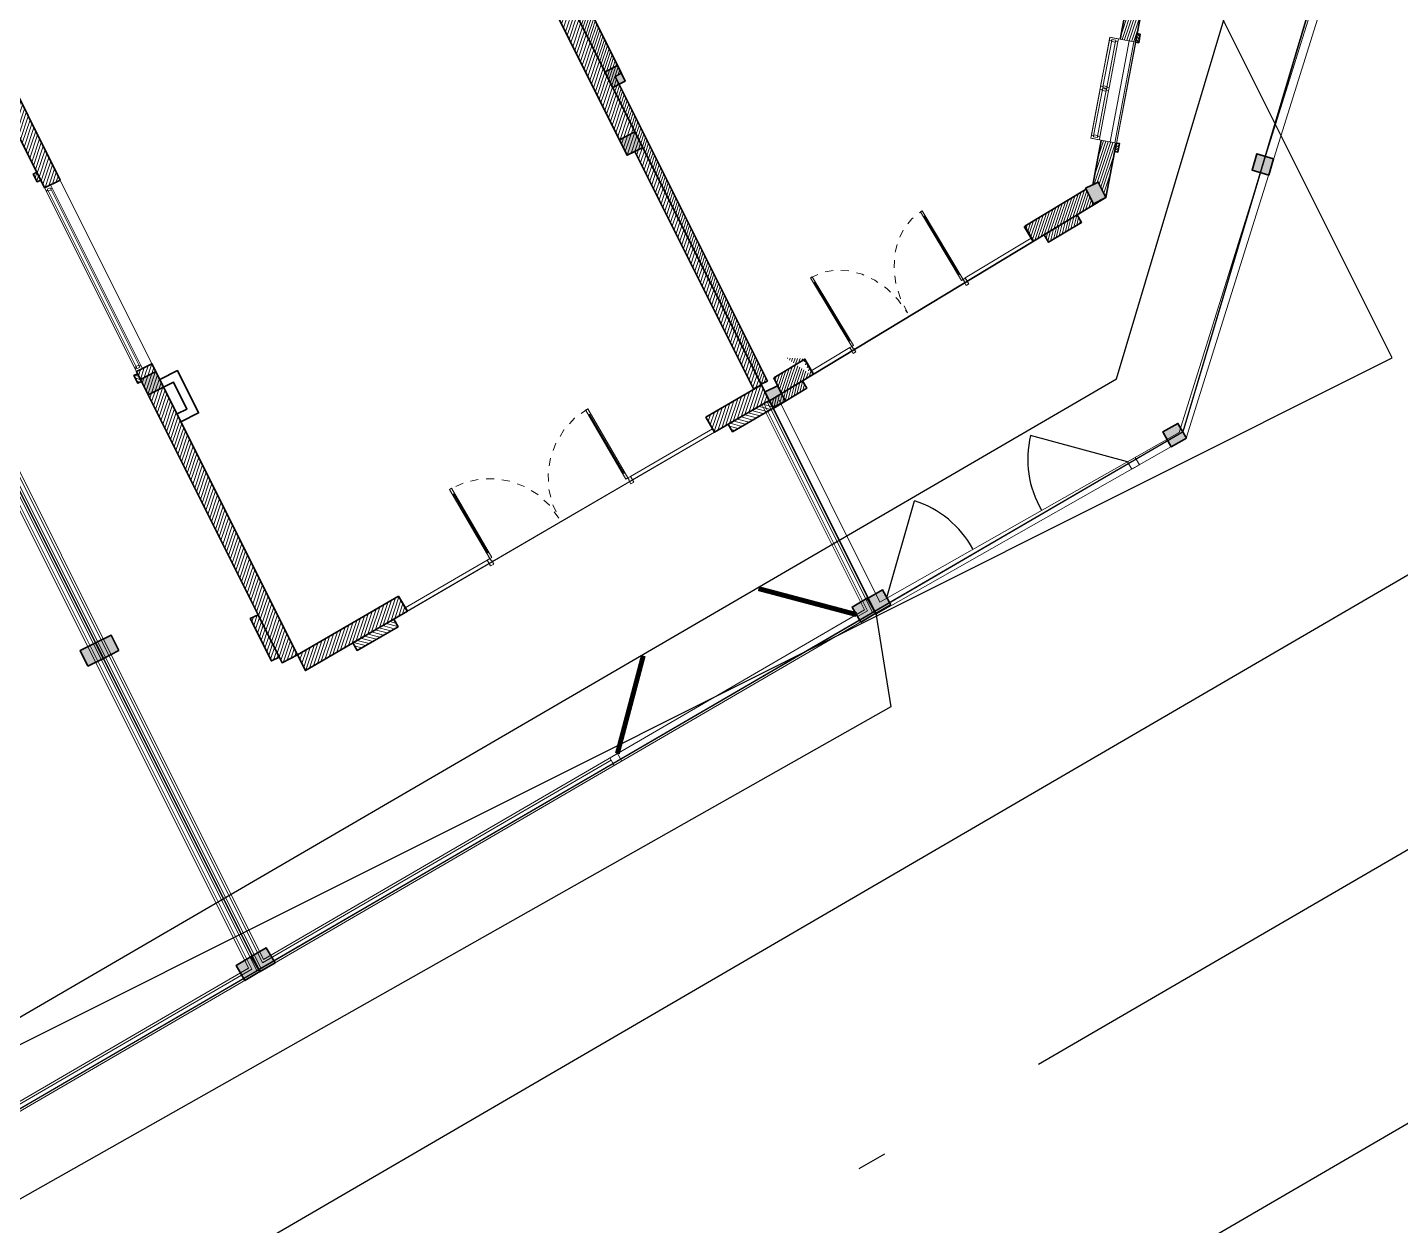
# Model space of a CAD drawing. Header units: millimetres. Extents: x 567980 to 569372, y 2065777 to 2066674.
# Drawn here: x 568890.78 to 568908.16, y 2066330.94 to 2066346.1 of the extents above; entities that cross this region are included whole.
import ezdxf
from ezdxf.xclip import XClip

# ---------------------------------------------------------------- set-up
doc = ezdxf.new("R2010")
doc.units = ezdxf.units.MM
for name, pattern in [('ACAD_ISO10W100', [18.5, 12, -3, 0.5, -3]), ('CENTER', [3, 1.5, -0.5, 0.5, -0.5]), ('HIDDEN', [0.75, 0.5, -0.25]), ('HIDDEN2', [0.1875, 0.125, -0.0625])]:
    doc.linetypes.add(name, pattern=pattern)
for name, color, linetype, lineweight in [('A-COT VACH', 2, 'Continuous', 35), ('A-CUA', 25, 'Continuous', 5), ('A-DIM', 251, 'Continuous', 15), ('A-HATCH', 251, 'Continuous', 5), ('A-NET KHUAT', 250, 'HIDDEN', 9), ('A-NET THAY', 125, 'Continuous', 18), ('A-TUONG', 255, 'Continuous', 35), ('boDnv', 54, 'Continuous', 25)]:
    doc.layers.add(name, color=color, linetype=linetype, lineweight=lineweight)
for name, color, linetype in [('ChiaLo', 128, 'CENTER'), ('datOlienke', 42, 'Continuous'), ('LogDg', 7, 'Continuous'), ('LoLK', 6, 'Continuous'), ('QH', 7, 'Continuous'), ('QUYEN', 7, 'Continuous'), ('TimDg', 222, 'Continuous'), ('ViaHeS', 32, 'Continuous')]:
    doc.layers.add(name, color=color, linetype=linetype)
doc.styles.add('rms', font='romans.shx', dxfattribs={"width": 0.7, "bigfont": 'vns.shx'})
doc.linetypes.add('ADL', pattern='A,0.125,-0.15,["++",rms,S=0.5,R=0,X=0,Y=-0.2245],-1.35,1.125', length=2.75)
pattern_1 = [(45, (-102.69897, 612.50004), (-0.0265165043, 0.0265165043), [])]
pattern_2 = [(45, (-127.69897, 525.00004), (-0.0265165043, 0.0265165043), [])]

# ---------------------------------------------------------------- blocks, each defined once
blk = doc.blocks.new('NEN')
at = {"layer": 'boDnv', "color": 10, "linetype": 'ADL', "ltscale": 0.25}
blk.add_lwpolyline([(183.1, -44.001), (207.084, -30.046), (208.943, -23.819), (166.891, 60.261), (160.821, 62.463), (135.405, 51.385), (133.351, 45.723), (177.371, -42.291)], close=True, dxfattribs=at)
at = {"layer": 'ChiaLo', "ltscale": 5}
for points in [[(196.229, -37.519), (148.388, 58.135)], [(204.023, -32.984), (196.508, -17.958)]]:
    blk.add_lwpolyline(points, dxfattribs=at)
at = {"layer": 'datOlienke'}
blk.add_lwpolyline([(183.229, -45.083), (207.929, -30.712), (210.015, -23.726), (167.607, 61.065), (160.787, 63.539), (134.612, 52.13), (132.265, 45.66), (176.67, -43.125)], close=True, dxfattribs=at)
at = {"layer": 'LogDg'}
blk.add_lwpolyline([(133.661, 54.988), (161.2, 66.992, -0.398858), (171.552, 63.237), (214.134, -21.902, -0.395833), (211.002, -32.395), (185.019, -47.512, -0.432836), (173.841, -44.175), (129.703, 44.076, -0.429738)], format="xyb", close=True, dxfattribs=at)
blk.add_lwpolyline([(191.761, -50.531), (96.917, -106.112, 0.395833), (93.785, -116.606), (107.231, -143.491, 0.432836), (118.409, -146.827), (234.309, -78.995, 0.395833), (237.441, -68.502), (223.995, -41.617, 0.432836), (212.817, -38.281), (191.761, -50.531)], format="xyb", dxfattribs=at)
at = {"layer": 'LoLK'}
for points in [[(210.015, -23.726), (205.004, -13.708), (196.508, -17.958), (204.023, -32.984), (207.929, -30.712)], [(196.508, -17.958), (188.459, -21.984), (196.229, -37.519), (204.023, -32.984)], [(188.459, -21.984), (180.409, -26.009), (188.434, -42.054), (196.229, -37.519)]]:
    blk.add_lwpolyline(points, close=True, dxfattribs=at)
at = {"layer": 'TimDg', "linetype": 'ACAD_ISO10W100', "ltscale": 0.75}
blk.add_lwpolyline([(-358.633, -282.039), (-15.318, -166.825, 0.050829), (-9.777, -164.314), (222.735, -29.039)], format="xyb", dxfattribs=at)
at = {"layer": 'ViaHeS'}
blk.add_lwpolyline([(183.229, -45.083), (207.929, -30.712), (210.015, -23.726), (167.607, 61.065), (160.787, 63.539), (134.612, 52.13), (132.265, 45.66), (176.67, -43.125)], close=True, dxfattribs=at)
blk = doc.blocks.new('NEN NO1')
at = {"layer": 'datOlienke'}
blk.add_lwpolyline([(4.684, 4.99), (2.881, 33.51), (-2.435, 38.5), (-97.24, 38.5), (-102.503, 33.507), (-104.007, 4.993), (-99.271, 0), (0, 0)], close=True, dxfattribs=at)
at = {"layer": 'LoLK'}
for points in [[(-2.435, 38.5), (-13.635, 38.5), (-13.635, 29), (3.166, 29), (2.881, 33.51)], [(-13.635, 29), (-13.635, 20), (3.735, 20), (3.166, 29)], [(-13.635, 20), (-13.635, 11), (4.304, 11), (3.735, 20)]]:
    blk.add_lwpolyline(points, close=True, dxfattribs=at)
blk = doc.blocks.new('cot 220')
at = {"layer": 'A-COT VACH'}
h = blk.add_hatch(color=256, dxfattribs=at)
h.dxf.hatch_style = 1
h.paths.add_polyline_path([(110, 110), (-110, 110), (-110, -110), (110, -110)])
blk.add_lwpolyline([(-110, -110), (110, -110), (110, 110), (-110, 110)], close=True, dxfattribs=at)
blk = doc.blocks.new('*U525')
for p, q in [((90, -100), (50, -100)), ((70, -100), (70, -1250)), ((2710, -100), (2750, -100)), ((2730, -100), (2730, -1250)), ((90, -1250), (50, -1250)), ((2710, -1250), (2750, -1250))]:
    blk.add_line(p, q)
for points in [[(0, 113), (60, 113), (60, 40), (50, 40), (50, 0), (0, 0)], [(50, 0), (90, 0), (90, -1350), (50, -1350)], [(2750, 0), (2710, 0), (2710, -1350), (2750, -1350)], [(2800, 113), (2740, 113), (2740, 40), (2750, 40), (2750, 0), (2800, 0)]]:
    blk.add_lwpolyline(points, close=True)
at = {"linetype": 'HIDDEN2'}
for centre, start, end in [((50, 0), 270, 0), ((2750, 0), 180, 270)]:
    blk.add_arc(centre, 1350, start, end, dxfattribs=at)
blk = doc.blocks.new('CUA DI 4000')
at = {"layer": 'A-HATCH'}
h = blk.add_hatch(dxfattribs=at)
h.set_pattern_fill('ANSI31', color=256, scale=300)
h.set_pattern_definition([(45, (-348838.78, 636491.252), (-26.5165043, 26.5165043), [])])
h.paths.add_polyline_path([(5600, -110), (5000, -110), (5000, 0), (5600, 0)])
edge = h.paths.add_edge_path()
edge.add_line((600, -109), (0, -111))
edge.add_line((0, -111), (0, 1))
edge.add_line((0, 1), (600, -1))
edge.add_line((600, -1), (600, -109))
at = {"layer": 'A-CUA', "elevation": 0}
for points in [[(800, 0), (1500, 0), (1500, 50), (800, 50)], [(4800, 0), (3600, 0), (3600, 50), (4800, 50)]]:
    blk.add_lwpolyline(points, close=True, dxfattribs=at)
at = {"layer": 'A-NET THAY'}
for q in [(786, 0, 0), (800, 0, 0)]:
    blk.add_line((4800, 0, 0), q, dxfattribs=at)
at = {"layer": 'A-TUONG'}
for p, q in [((800, 0, 0), (800, 220, 0)), ((4800, 0, 0), (4800, 220, 0))]:
    blk.add_line(p, q, dxfattribs=at)
blk.add_lwpolyline([(600, 0), (0, 0), (0, -110), (600, -110)], close=True, dxfattribs=at)
at = {"layer": 'A-TUONG', "elevation": 0}
blk.add_lwpolyline([(5000, 0), (5000, -110), (5600, -110), (5600, 0), (5000, 0)], dxfattribs=at)
at = {"layer": 'A-CUA', "extrusion": (1.82582e-10, -5.39265e-10, -1), "xscale": 0.7500000000000002, "yscale": 0.7500000000000002, "zscale": -0.7500000000000004, "rotation": 180.1066326903748}
blk.add_blockref('*U525', (-1500, 50, 0), dxfattribs=at)
blk = doc.blocks.new('*U397')
at = {"layer": 'A-CUA', "color": 32}
for points in [[(60, -40), (45, -40), (45, -10), (0, -10), (0, -40), (0, -40), (0, -90), (0, -90), (0, -120), (45, -120), (45, -90), (60, -90)], [(30, -90), (60, -90), (60, -40), (30, -40)], [(792, -90), (762, -90), (762, -40), (792, -40)], [(822, -90), (807, -90), (807, -40), (822, -40), (822, -10), (777, -10), (777, -40), (792, -40), (792, -90), (777, -90), (777, -120), (822, -120)], [(807, -90), (837, -90), (837, -40), (807, -40)], [(1540, -40), (1555, -40), (1555, -10), (1600, -10), (1600, -40), (1600, -40), (1600, -90), (1600, -90), (1600, -120), (1555, -120), (1555, -90), (1540, -90)], [(1570, -90), (1540, -90), (1540, -40), (1570, -40)]]:
    blk.add_lwpolyline(points, close=True, dxfattribs=at)
at = {"layer": 'A-CUA', "color": 37, "lineweight": -2}
for points in [[(45, -10), (777, -10), (777, -40), (45, -40)], [(45, -90), (777, -90), (777, -120), (45, -120)], [(1555, -10), (822, -10), (822, -40), (1555, -40)], [(1555, -90), (822, -90), (822, -120), (1555, -120)]]:
    blk.add_lwpolyline(points, close=True, dxfattribs=at)
blk = doc.blocks.new('phào cửa')
at = {"layer": 'A-HATCH'}
h = blk.add_hatch(dxfattribs=at)
h.set_pattern_fill('ANSI31', color=256, scale=250)
h.set_pattern_definition([(45, (-237697.46, 7620.01), (-22.097087, 22.097087), [])])
h.paths.add_polyline_path([(0, 0), (0, 110), (-50, 110), (-50, 0)])
at = {"layer": 'A-TUONG'}
blk.add_lwpolyline([(0, 0), (0, 110), (-50, 110), (-50, 0)], close=True, dxfattribs=at)
blk = doc.blocks.new('CUA SO GOC CHEO 1600')
blk.add_wipeout([(0, 330), (0, 0), (1600, 0), (1600, 330)]).dxf.layer = 'A-NET KHUAT'
at = {"layer": 'A-DIM'}
blk.add_lwpolyline([(0, 80), (0, 20), (1600, 20), (1600, 80)], close=True, dxfattribs=at)
at = {"layer": 'A-NET THAY'}
blk.add_lwpolyline([(0, 330), (1600, 330), (1600, 0), (0, 0)], close=True, dxfattribs=at)
at = {"layer": 'A-CUA', "rotation": 359.9802678828873}
blk.add_blockref('*U397', (0, 340, 0), dxfattribs=at)
at = {"layer": 'A-TUONG', "rotation": 90.00845851323635}
blk.add_blockref('phào cửa', (0, 0), dxfattribs=at)
at = {"layer": 'A-TUONG', "xscale": -1, "rotation": 269.9915414867637}
blk.add_blockref('phào cửa', (1600, 0), dxfattribs=at)
blk = doc.blocks.new('CUA DI T1')
at = {"layer": 'A-HATCH'}
h = blk.add_hatch(dxfattribs=at)
h.set_pattern_fill('ANSI31', color=256, scale=300)
h.set_pattern_definition([(45, (-145597.46, 362519.84), (-26.5165043, 26.5165043), [])])
h.paths.add_polyline_path([(-6100, -109), (-5500, -109), (-5500, 0), (-6100, 0)])
edge = h.paths.add_edge_path()
edge.add_line((-600, -108), (0, -111))
edge.add_line((0, -111), (0, 2))
edge.add_line((0, 2), (-600, -1))
edge.add_line((-600, -1), (-600, -108))
at = {"layer": 'A-CUA', "elevation": 0}
for points in [[(-5300, 1), (-4100, 1), (-4100, 51), (-5300, 51)], [(-800, 1), (-2000, 1), (-2000, 51), (-800, 51)]]:
    blk.add_lwpolyline(points, close=True, dxfattribs=at)
at = {"layer": 'A-NET THAY'}
for q in [(-786, 1, 0), (-800, 1, 0)]:
    blk.add_line((-5300, 1, 0), q, dxfattribs=at)
at = {"layer": 'A-TUONG'}
for p, q in [((-5300, 1, 0), (-5300, 220, 0)), ((-800, 1, 0), (-800, 220, 0))]:
    blk.add_line(p, q, dxfattribs=at)
at = {"layer": 'A-TUONG', "elevation": 0}
blk.add_lwpolyline([(-5500, 1), (-5500, -109), (-6100, -109), (-6100, 1), (-5500, 1)], dxfattribs=at)
blk.add_lwpolyline([(-600, 0), (0, 1), (0, -109), (-600, -110)], close=True, dxfattribs=at)
at = {"layer": 'A-CUA', "extrusion": (-2.7819e-13, -5.44958e-10, -1), "xscale": 0.7500000000000021, "yscale": 0.7500000000000021, "zscale": -0.7500000000000019, "rotation": 180.059778475144}
blk.add_blockref('*U525', (4100, 53, 0), dxfattribs=at)
blk = doc.blocks.new('*U401')
at = {"layer": 'A-CUA', "color": 32}
for points in [[(60, -40), (45, -40), (45, -18), (0, -18), (0, -40), (0, -40), (0, -82), (0, -82), (0, -103), (45, -103), (45, -82), (60, -82)], [(30, -82), (60, -82), (60, -40), (30, -40)], [(2540, -40), (2555, -40), (2555, -18), (2600, -18), (2600, -40), (2600, -40), (2600, -82), (2600, -82), (2600, -103), (2555, -103), (2555, -82), (2540, -82)], [(2570, -82), (2540, -82), (2540, -40), (2570, -40)]]:
    blk.add_lwpolyline(points, close=True, dxfattribs=at)
at = {"layer": 'A-CUA', "color": 37, "lineweight": -2}
for points in [[(45, -18), (2555, -18), (2555, -40), (45, -40)], [(45, -82), (2555, -82), (2555, -103), (45, -103)]]:
    blk.add_lwpolyline(points, close=True, dxfattribs=at)
blk = doc.blocks.new('A$C1a95cbaf')
at = {"layer": 'A-HATCH'}
h = blk.add_hatch(dxfattribs=at)
h.set_pattern_fill('ANSI31', color=256, scale=300)
h.set_pattern_definition([(45, (-121341.862, 350750.01), (-26.5165043, 26.5165043), [])])
h.paths.add_polyline_path([(110, 600), (0, 600), (0, 0), (110, 0)])
at = {"layer": 'A-TUONG', "elevation": 0}
blk.add_lwpolyline([(110, 0), (0, 0), (0, 600), (110, 600)], close=True, dxfattribs=at)
blk = doc.blocks.new('cum dh a3.3.1.6.7')
at = {"layer": 'A-HATCH'}
h = blk.add_hatch(dxfattribs=at)
h.set_pattern_fill('ANSI31', color=256, scale=0.3)
h.set_pattern_definition(pattern_2)
h.paths.add_polyline_path([(10.998, -5.31), (11.218, -5.31), (11.218, -3.5), (10.998, -3.5)])
h.paths.add_polyline_path([(12.198, 0), (10.998, 0), (10.998, -1.9), (11.218, -1.9), (11.218, -0.22), (12.198, -0.22)])
h.paths.add_polyline_path([(16.498, 0), (15.198, 0), (15.198, -0.22), (16.498, -0.22)])
h.paths.add_polyline_path([(15.908, -1.37), (15.908, -0.22), (16.018, -0.22), (16.018, -1.37)])
h.paths.add_polyline_path([(15.908, -2.17), (15.908, -2.28), (16.018, -2.28), (16.018, -2.17)])
h = blk.add_hatch(dxfattribs=at)
h.set_pattern_fill('ANSI31', color=256, scale=0.3)
h.set_pattern_definition(pattern_2)
h.paths.add_polyline_path([(17.398, -0.22), (17.888, -0.22), (17.888, -2.28), (17.778, -2.28), (17.778, -8.24), (17.888, -8.24), (17.888, -11.6), (17.998, -11.6), (17.998, 0), (17.398, 0)])
h.paths.add_polyline_path([(12.695, -11.936), (11.218, -12.03), (11.218, -12.25), (12.709, -12.155)])
h.paths.add_polyline_path([(11.218, -12.03), (11.218, -7.91), (10.998, -7.91), (10.998, -12.03)])
h = blk.add_hatch(dxfattribs=at)
h.set_pattern_fill('ANSI31', color=256, scale=0.3)
h.set_pattern_definition(pattern_1)
h.paths.add_polyline_path([(18.108, -11.59), (18.108, -7.28), (18.218, -7.28), (18.218, -0.22), (22.378, -0.22), (22.378, 0), (17.998, 0), (17.998, -11.59)])
h = blk.add_hatch(dxfattribs=at)
h.set_pattern_fill('ANSI31', color=256, scale=0.3)
h.set_pattern_definition(pattern_1)
h.paths.add_polyline_path([(23.884, -11.224), (22.774, -11.295), (22.789, -11.514), (23.884, -11.444)])
h.paths.add_polyline_path([(18.218, -11.59), (18.783, -11.553), (18.797, -11.772), (18.219, -11.81)])
h.paths.add_polyline_path([(24.104, -11.21), (24.104, -11.43), (25.998, -9.411), (25.998, -7.06), (25.778, -7.06), (25.778, -9.324), (24.008, -11.21)])
edge = h.paths.add_edge_path()
edge.add_line((18.542, -11.451), (18.542, -11.438))
edge.add_line((18.752, -11.534), (18.752, -11.754))
h = blk.add_hatch(dxfattribs=at)
h.set_pattern_fill('ANSI31', color=256, scale=0.3)
h.set_pattern_definition([(45, (-127.69897, 524.61004), (-0.0265165043, 0.0265165043), [])])
h.paths.add_polyline_path([(17.998, -11.6), (17.186, -11.651), (17.2, -11.87), (17.998, -11.82)])
at = {"layer": 'A-NET THAY'}
blk.add_lwpolyline([(10.998, -7.91), (11.218, -7.91), (11.218, -5.31), (10.998, -5.31)], close=True, dxfattribs=at)
at = {"layer": 'A-TUONG'}
for points in [[(17.398, -0.22), (17.888, -0.22), (17.888, -2.28), (17.778, -2.28), (17.778, -8.24), (17.888, -8.24), (17.888, -11.6), (17.998, -11.6), (17.998, 0), (17.398, 0)], [(24.104, -11.21), (24.104, -11.43), (25.998, -9.411), (25.998, -7.06), (25.778, -7.06), (25.778, -9.324), (24.008, -11.21)], [(24.104, -11.43), (22.789, -11.515), (22.774, -11.295), (23.884, -11.224), (23.884, -11.43)], [(18.218, -11.59), (18.783, -11.553), (18.797, -11.772), (18.218, -11.81)]]:
    blk.add_lwpolyline(points, close=True, dxfattribs=at)
for points in [[(18.108, -11.59), (18.108, -7.28), (18.218, -7.28), (18.218, -0.22), (22.378, -0.22), (22.378, 0), (17.998, 0), (17.998, -11.59), (18.108, -11.59)], [(10.998, -5.31), (11.218, -5.31), (11.218, -3.5), (10.998, -3.5), (10.998, -5.31)], [(11.218, -12.03), (11.218, -7.91), (10.998, -7.91), (10.998, -12.03), (11.218, -12.03)], [(11.218, -8.13), (11.468, -8.13), (11.468, -8.73), (11.218, -8.73)], [(11.218, -8.24), (11.358, -8.24), (11.358, -8.62), (11.218, -8.62)], [(24.104, -11.43), (17.998, -11.824)]]:
    blk.add_lwpolyline(points, dxfattribs=at)
at = {"layer": 'A-TUONG', "elevation": 0}
for points in [[(17.998, -11.6), (17.186, -11.651), (17.2, -11.87), (17.998, -11.82)], [(12.695, -11.936), (11.218, -12.03), (11.218, -12.25), (12.709, -12.155)]]:
    blk.add_lwpolyline(points, close=True, dxfattribs=at)
at = {"layer": 'A-COT VACH', "yscale": 0.001, "zscale": 0.001, "rotation": 359.9999999999999}
for p, xscale in [((18.108, -7.28), 0.001), ((11.108, -8.13), 0.001), ((17.888, -8.13), 0.001), ((23.994, -11.32, 0), -0.001), ((18.108, -11.81), -0.001)]:
    blk.add_blockref('cot 220', p, dxfattribs=dict(at, xscale=xscale))
at = {"layer": 'A-CUA', "xscale": 0.001, "yscale": 0.001, "zscale": 0.001, "rotation": 90}
blk.add_blockref('*U401', (10.98, -7.91, 0), dxfattribs=at)
at = {"layer": 'A-DIM', "xscale": -0.0009999999999999998, "yscale": 0.0009999999999999998, "zscale": 0.001, "rotation": 3.634663207481091}
blk.add_blockref('CUA DI T1', (11.91, -12.207), dxfattribs=at)
at = {"layer": 'A-TUONG', "yscale": 0.001, "zscale": 0.001}
for name, p, xscale, rotation in [('phào cửa', (10.998, -5.2, 0), 0.001, 359.9999999999999), ('phào cửa', (10.998, -7.94), -0.001, 179.9999999999999), ('CUA DI 4000', (17.998, -11.824), 0.001, 3.698620827714848), ('A$C1a95cbaf', (10.888, -11.95, 0), 0.001, 359.9999999999999)]:
    blk.add_blockref(name, p, dxfattribs=dict(at, xscale=xscale, rotation=rotation))
at = {"layer": 'A-TUONG', "xscale": -0.001, "yscale": 0.001, "zscale": 0.001, "rotation": 46.80944021373436}
blk.add_blockref('CUA SO GOC CHEO 1600', (25.599, -9.838, 0), dxfattribs=at)
blk = doc.blocks.new('MBT1 NO1')
at = {"layer": 'LoLK'}
ref = blk.add_blockref('cum dh a3.3.1.6.7', (-11.635, 11), dxfattribs=dict(at, rotation=90))
XClip(ref).set_block_clipping_path([(-8.8679310922, -14.8661522438), (18.000000003, 0.7600365095)])
ref = blk.add_blockref('cum dh a3.3.1.6.7', (-11.635, 14.375), dxfattribs=dict(at, xscale=0.8125000000000004, rotation=90))
XClip(ref).set_block_clipping_path([(18.000000003, -14.8661522438), (26.975294383, 0.760036511)])
blk.add_blockref('NEN NO1', (0, 0), dxfattribs=at)
blk = doc.blocks.new('rkg2')
at = {"layer": 'A-NET THAY'}
for points in [[(0, -14966), (0, -17972), (9000, -17403), (9000, 0), (0, 0), (0, -2000)], [(3820, -17700), (8970, -17375), (8970, -30), (30, -30), (30, -2000)], [(3817, -17650), (8920, -17328), (8920, -80), (80, -80), (80, -2000)], [(110, -14959), (110, -17855), (8890, -17300), (8890, -110), (110, -110), (110, -2000)], [(30, -14964), (30, -17940), (218, -17928)], [(80, -14961), (80, -17887), (215, -17878)]]:
    blk.add_lwpolyline(points, dxfattribs=at)
blk.add_lwpolyline([(3822, -17730), (3713, -17737), (3706, -17627), (3815, -17620)], close=True, dxfattribs=at)
at = {"layer": 'QUYEN'}
for points in [[(213, -17848, 62.5, 62.5, 0), (1060, -16887, 0, 0, -0.192739), (1460, -17769, 0, 0, -1.782882)], [(3706, -17627, 62.5, 62.5, 0), (2744, -16780, 0, 0, 0.192739), (2458, -17706, 0, 0, 1.782882)]]:
    blk.add_lwpolyline(points, format="xyseb", dxfattribs=at)
at = {"layer": 'A-COT VACH'}
for p in [(110, -110), (8890, -110), (4500, -110), (8890, -4360), (8890, -8610), (8890, -12860)]:
    blk.add_blockref('cot 220', p, dxfattribs=at)
at = {"layer": 'A-COT VACH', "xscale": -1, "rotation": 3.618880421748828}
for p in [(8883, -17300), (103, -17855)]:
    blk.add_blockref('cot 220', p, dxfattribs=at)
blk = doc.blocks.new('rkg3')
at = {"layer": 'A-NET THAY'}
for points in [[(9000, -2000), (9000, 0), (0, 0), (0, -17403), (9000, -16834), (9000, -13828)], [(8970, -2000), (8970, -30), (30, -30), (30, -17371), (5176, -17045)], [(8920, -2000), (8920, -80), (80, -80), (80, -17318), (5173, -16996)], [(8890, -2000), (8890, -110), (110, -110), (110, -17286), (8890, -16730), (8890, -13834)], [(8775, -16768), (8920, -16758), (8920, -13833)], [(8779, -16818), (8970, -16805), (8970, -13830)]]:
    blk.add_lwpolyline(points, dxfattribs=at)
blk.add_lwpolyline([(5178, -17075), (5287, -17068), (5280, -16959), (5171, -16966)], close=True, dxfattribs=at)
at = {"layer": 'QUYEN'}
for points in [[(5280, -16959, 62.5, 62.5, 0), (6128, -15997, 0, 0, -0.192739), (6528, -16880, 0, 0, -1.782882)], [(8773, -16738, 62.5, 62.5, 0), (7812, -15890, 0, 0, 0.192739), (7526, -16817, 0, 0, 1.782882)]]:
    blk.add_lwpolyline(points, format="xyseb", dxfattribs=at)
at = {"layer": 'A-COT VACH', "xscale": -1}
for p in [(110, -110), (4500, -110), (8890, -110), (110, -4360), (110, -8610), (110, -12860)]:
    blk.add_blockref('cot 220', p, dxfattribs=at)
at = {"layer": 'A-COT VACH'}
for p, rotation in [((8883, -16731), 3.618880424124619), ((103, -17286), 3.61888298340308)]:
    blk.add_blockref('cot 220', p, dxfattribs=dict(at, rotation=rotation))
blk = doc.blocks.new('rkg4')
at = {"layer": 'A-NET THAY'}
for points in [[(0, -13828), (0, -16834), (6010, -16453), (11000, -11138), (11000, 0), (0, 0), (0, -2000)], [(3820, -16562), (5996, -16424), (10970, -11126), (10970, -30), (30, -30), (30, -2000)], [(3817, -16512), (5973, -16376), (10920, -11106), (10920, -80), (80, -80), (80, -2000)], [(110, -13821), (110, -16716), (5960, -16346), (10890, -11094), (10890, -110), (110, -110), (110, -2000)], [(30, -13826), (30, -16802), (218, -16790)], [(80, -13823), (80, -16748), (215, -16740)]]:
    blk.add_lwpolyline(points, dxfattribs=at)
blk.add_lwpolyline([(3822, -16592), (3713, -16599), (3706, -16489), (3815, -16482)], close=True, dxfattribs=at)
at = {"layer": 'QUYEN'}
for points in [[(3706, -16489, 62.5, 62.5, 0), (2744, -15642, 0, 0, 0.192739), (2458, -16568, 0, 0, 1.782882)], [(213, -16710, 62.5, 62.5, 0), (1060, -15748, 0, 0, -0.192739), (1460, -16631, 0, 0, -1.782882)]]:
    blk.add_lwpolyline(points, format="xyseb", dxfattribs=at)
at = {"layer": 'A-COT VACH'}
blk.add_blockref('cot 220', (110, -110), dxfattribs=at)
at = {"layer": 'A-COT VACH', "xscale": -1}
for p in [(10890, -110), (5500, -110), (10890, -5610), (10890, -11028)]:
    blk.add_blockref('cot 220', p, dxfattribs=at)
at = {"layer": 'A-COT VACH'}
for p, xscale, rotation in [((5893, -16351), -0.9999999999999998, 3.618880489366417), ((103, -16717), -1, 3.618880438867214)]:
    blk.add_blockref('cot 220', p, dxfattribs=dict(at, xscale=xscale, rotation=rotation))
blk = doc.blocks.new('CUM CONG A3-A3.1-A6-A7')
at = {"layer": 'QH', "xscale": 0.001, "yscale": 0.001, "zscale": 0.001}
for name, p in [('rkg2', (11, 0)), ('rkg3', (20, 0)), ('rkg4', (29, 0))]:
    blk.add_blockref(name, p, dxfattribs=at)
blk = doc.blocks.new('r n2')
at = {"layer": 'A-NET THAY'}
for points in [[(1, 15094), (1, 17094), (9501, 17094), (9501, 5490), (4507, 227), (1, -11), (1, 3005)], [(111, 15094), (111, 16984), (9391, 16984), (9391, 5534), (4458, 334), (111, 105), (111, 3005)]]:
    blk.add_lwpolyline(points, dxfattribs=at)
blk.add_lwpolyline([(3825, 191), (3715, 185), (3710, 295), (3820, 301)], close=True, dxfattribs=at)
at = {"layer": 'QUYEN'}
for points in [[(214, 121, 62.5, 62.5, 0), (1074, 1071, 0, 0, -0.192739), (1463, 183, 0, 0, -1.782882)], [(3710, 295, 62.5, 62.5, 0), (2760, 1155, 0, 0, 0.192739), (2461, 233, 0, 0, 1.782882)]]:
    blk.add_lwpolyline(points, format="xyseb", dxfattribs=at)
at = {"layer": 'A-COT VACH', "xscale": -1}
for p, rotation in [((111, 16984), 359.9999999975581), ((4751, 16984), 359.9999999975581), ((9391, 16984), 359.9999999975581), ((9391, 13184), 359.9999999975581), ((9391, 9384), 359.9999999975581), ((9391, 5600), 359.9999999975581), ((6924, 2934), 316.5100730630797), ((4392, 331), 2.856230237665418), ((104, 115), 2.856230237665418)]:
    blk.add_blockref('cot 220', p, dxfattribs=dict(at, rotation=rotation))
blk = doc.blocks.new('MB CONG KHU A')
at = {"layer": 'A-NET THAY', "xscale": 0.001, "yscale": 0.0009847864248098304, "zscale": 0.001, "rotation": 26.57181789912775}
blk.add_blockref('r n2', (156.639, 98.036), dxfattribs=at)
at = {"layer": 'LoLK'}
ref = blk.add_blockref('CUM CONG A3-A3.1-A6-A7', (123.172, 100.12), dxfattribs=dict(at, rotation=26.57180110630141))
XClip(ref).set_block_clipping_path([(0.0000000005, 0.0022573473), (29.00000001, -0.0000000012), (29.0000000105, -16.833597545), (28.642007475, -17.9778731742), (4.1191470742, -19.215879885), (-1.0736700578, -14.556867796), (-0.7457809169, -0.7707536346)])

msp = doc.modelspace()

# ---------------------------------------------------------------- block references
at = {"layer": 'boDnv'}
msp.add_blockref('NEN', (568697.481, 2066371.697), dxfattribs=at)

# ---------------------------------------------------------------- next in the draw order: block references
at = {"layer": 'LoLK', "rotation": 296.5718179020918}
msp.add_blockref('MBT1 NO1', (568874.151, 2066328.572), dxfattribs=at)

# ---------------------------------------------------------------- next in the draw order: block references
at = {"layer": 'LoLK'}
msp.add_blockref('MB CONG KHU A', (568744.879, 2066240.648), dxfattribs=at)

doc.saveas('drawing.dxf')
